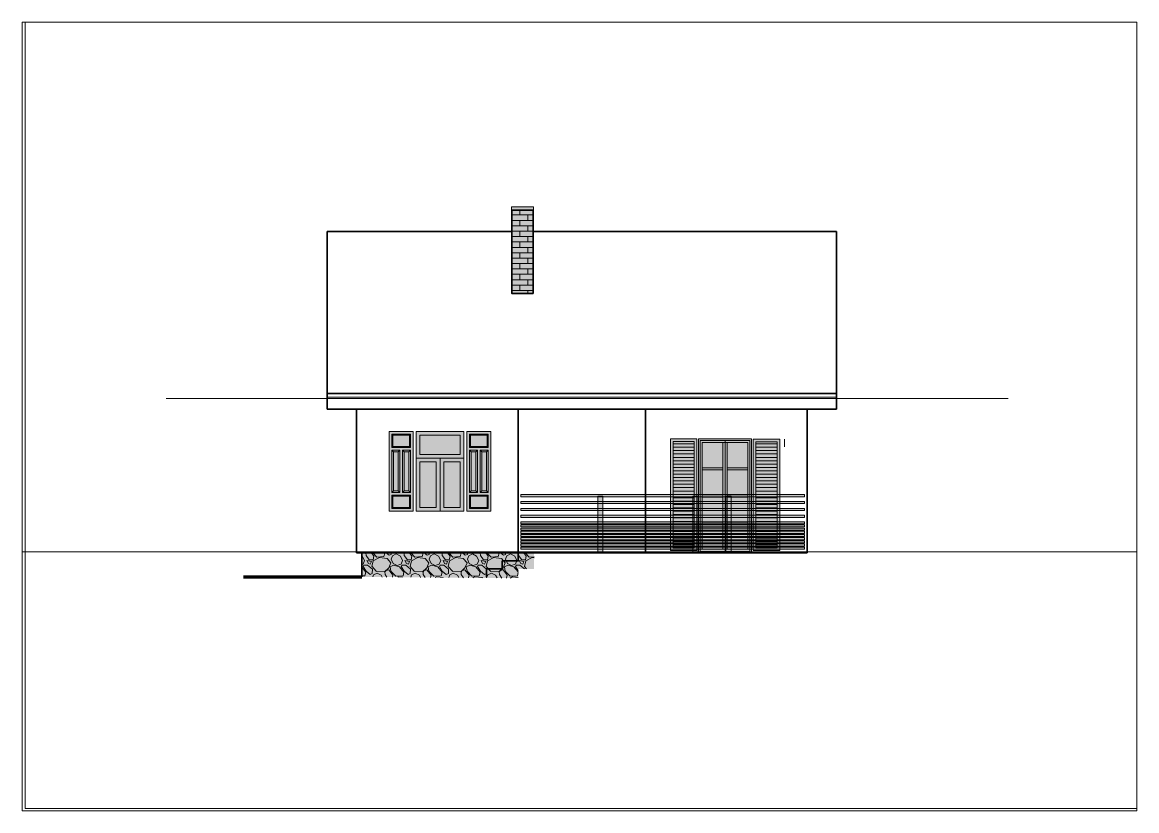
# Paper-space layout 'Layout7' of a CAD drawing. Header units: millimetres. Extents: x -20 to 400, y -8 to 289.
# The model-space entities are those that its viewports show. They can reach past a viewport. Long polylines and large blocks are cut down to what shows.
import ezdxf

# ---------------------------------------------------------------- set-up
doc = ezdxf.new("R2010")
doc.units = ezdxf.units.MM
doc.linetypes.add('DASHDOT', pattern=[25.4, 12.7, -6.35, 0, -6.35])
for name, color, linetype, lineweight in [('A-ELEWACJA CIENKA', 11, 'Continuous', 13), ('A-osie', 7, 'DASHDOT', 5), ('A-p.widokowa', 6, 'Continuous', 15), ('A-RYS ELEWACJI', 30, 'Continuous', 35), ('A-wykończenie', 4, 'Continuous', 5), ('B-DACHÓWKA', 250, 'Continuous', 0), ('B-materiały', 9, 'Continuous', 0), ('B-SZKŁO', 153, 'Continuous', 0)]:
    doc.layers.add(name, color=color, linetype=linetype, lineweight=lineweight)
doc.layers.add('B-BIAŁY ELEM', color=7, linetype='Continuous', lineweight=0, true_color=0xf0f0f0)
doc.layers.add('new drewno jasne', color=7, linetype='Continuous', lineweight=0, true_color=0xc0802e)
doc.layers.add('bowe drewno', color=7, linetype='Continuous', true_color=0x51432a)

# ---------------------------------------------------------------- blocks, each defined once
blk = doc.blocks.new('A$C541A32F6')
at = {"layer": 'A-ELEWACJA CIENKA'}
for p, q in [((-90, -50), (0, -50)), ((-45, -50), (-45, -150)), ((-90, -150), (0, -150))]:
    blk.add_line(p, q, dxfattribs=at)
blk.add_lwpolyline([(-90, 0), (0, 0), (0, -150), (-90, -150), (-90, 0)], dxfattribs=at)
for points in [[(-7, -43), (-83, -43), (-83, -7), (-7, -7)], [(-52, -57), (-52, -143), (-83, -143), (-83, -57)], [(-7, -57), (-7, -143), (-38, -143), (-38, -57)]]:
    blk.add_lwpolyline(points, close=True, dxfattribs=at)
blk = doc.blocks.new('A$C3D683AFF')
at = {"layer": 'new drewno jasne', "transparency": 33554648}
h = blk.add_hatch(color=256, dxfattribs=at)
h.dxf.hatch_style = 1
h.paths.add_polyline_path([(-45, -150), (0, -150), (0, 0), (-45, 0)])
h = blk.add_hatch(color=256, dxfattribs=at)
h.dxf.hatch_style = 1
h.paths.add_polyline_path([(-40, -30), (-5, -30), (-5, -5), (-40, -5)])
h = blk.add_hatch(color=256, dxfattribs=at)
h.dxf.hatch_style = 1
h.paths.add_polyline_path([(-40, -35), (-25, -35), (-25, -115), (-40, -115)])
h = blk.add_hatch(color=256, dxfattribs=at)
h.dxf.hatch_style = 1
h.paths.add_polyline_path([(-20, -35), (-5, -35), (-5, -115), (-20, -115)])
h = blk.add_hatch(color=256, dxfattribs=at)
h.dxf.hatch_style = 1
h.paths.add_polyline_path([(-40, -145), (-5, -145), (-5, -120), (-40, -120)])
at = {"layer": 'A-ELEWACJA CIENKA'}
blk.add_lwpolyline([(-45, -150), (0, -150), (0, 0), (-45, 0)], close=True, dxfattribs=at)
at = {"layer": 'B-materiały'}
for p, q in [((-38, -7), (-40, -5)), ((-7, -7), (-5, -5)), ((-40, -30), (-38, -28)), ((-40, -35), (-37, -38)), ((-28, -38), (-25, -35)), ((-20, -35), (-17, -38)), ((-8, -38), (-5, -35)), ((-7, -28), (-5, -30)), ((-40, -115), (-37, -112)), ((-38, -122), (-40, -120)), ((-28, -112), (-25, -115)), ((-20, -115), (-17, -112)), ((-8, -112), (-5, -115)), ((-7, -122), (-5, -120)), ((-40, -145), (-38, -143)), ((-7, -143), (-5, -145))]:
    blk.add_line(p, q, dxfattribs=at)
for points in [[(-40, -30), (-5, -30), (-5, -5), (-40, -5)], [(-38, -28), (-7, -28), (-7, -7), (-38, -7)], [(-40, -35), (-25, -35), (-25, -115), (-40, -115)], [(-37, -38), (-28, -38), (-28, -112), (-37, -112)], [(-5, -115), (-20, -115), (-20, -35), (-5, -35)], [(-20, -35), (-5, -35), (-5, -115), (-20, -115)], [(-8, -112), (-17, -112), (-17, -38), (-8, -38)], [(-17, -38), (-8, -38), (-8, -112), (-17, -112)], [(-40, -120), (-5, -120), (-5, -145), (-40, -145)], [(-38, -143), (-7, -143), (-7, -122), (-38, -122)]]:
    blk.add_lwpolyline(points, close=True, dxfattribs=at)
blk = doc.blocks.new('A$C52F90292')
at = {"layer": 'A-p.widokowa', "ltscale": 5}
h = blk.add_hatch(dxfattribs=at)
h.set_pattern_fill('LINE', color=256, scale=2)
h.set_pattern_definition([(0, (-7812.83, -7222.971), (0, 6.35), [])])
h.paths.add_polyline_path([(45, 205), (5, 205), (5.1, 101), (45, 101)])
h.paths.add_polyline_path([(45, 101), (5.1, 101), (5, 5), (45, 5)])
at = {"layer": 'new drewno jasne', "transparency": 33554648}
h = blk.add_hatch(color=256, dxfattribs=at)
h.dxf.hatch_style = 1
h.paths.add_polyline_path([(50, 210), (0, 210), (0, 0), (50, 0)])
h.paths.add_polyline_path([(45, 5), (5, 5), (5, 205), (45, 205)], flags=16)
h = blk.add_hatch(color=256, dxfattribs=at)
h.dxf.hatch_style = 1
h.paths.add_polyline_path([(5, 205), (45, 205), (45, 101), (5.1, 101)])
h = blk.add_hatch(color=256, dxfattribs=at)
h.dxf.hatch_style = 1
h.paths.add_polyline_path([(5, 205), (45, 205), (45, 101), (5, 101)])
h = blk.add_hatch(color=256, dxfattribs=at)
h.dxf.hatch_style = 1
h.paths.add_polyline_path([(5.1, 101), (45, 101), (45, 5), (5, 5)])
h = blk.add_hatch(color=256, dxfattribs=at)
h.dxf.hatch_style = 1
h.paths.add_polyline_path([(5, 101), (45, 101), (45, 4.6), (5, 4.7)])
at = {"layer": 'A-p.widokowa', "ltscale": 5}
for points in [[(50, 210), (0, 210), (0, 0), (50, 0)], [(45, 205), (5, 205), (5, 5), (45, 5)], [(5, 205), (45, 205), (45, 5), (5.2, 5)], [(45, 205), (5, 205), (5, 5), (45, 5)]]:
    blk.add_lwpolyline(points, close=True, dxfattribs=at)
at = {"layer": 'new drewno jasne', "transparency": 33554648}
for points in [[(5, 205), (45, 205), (45, 101), (5.1, 101)], [(5, 205), (45, 205), (45, 101), (5, 101)], [(5.1, 101), (45, 101), (45, 5), (5, 5)]]:
    blk.add_lwpolyline(points, close=True, dxfattribs=at)
blk = doc.blocks.new('A$C53507983')
at = {"layer": 'new drewno jasne', "ltscale": 5}
h = blk.add_hatch(color=256, dxfattribs=at)
h.dxf.hatch_style = 1
h.paths.add_polyline_path([(0, 0), (0, -107), (10, -107), (10, 0)])
at = {"layer": 'A-p.widokowa', "ltscale": 5}
blk.add_lwpolyline([(0, 0), (0, -107), (10, -107), (10, 0), (0, 0)], dxfattribs=at)
blk = doc.blocks.new('A$C6FCC1191')
at = {"layer": 'new drewno jasne', "ltscale": 5}
h = blk.add_hatch(color=256, dxfattribs=at)
h.dxf.hatch_style = 1
h.paths.add_polyline_path([(0, 0), (535.2, 0), (535.2, -4), (0, -4)])
at = {"layer": 'A-p.widokowa', "ltscale": 5}
blk.add_lwpolyline([(0, 0), (535.2, 0), (535.2, -4), (0, -4)], close=True, dxfattribs=at)
blk = doc.blocks.new('A$C6ED43928')
at = {"layer": 'A-p.widokowa', "ltscale": 5}
for p in [(-59.4, 110), (-59.4, 97), (-59.4, 84), (-59.4, 71), (-59.4, 59), (-59.4, 53), (-59.4, 47), (-59.4, 41), (-59.4, 35), (-59.4, 29), (-59.4, 23), (-59.4, 17), (-59.4, 11)]:
    blk.add_blockref('A$C6FCC1191', p, dxfattribs=at)
blk = doc.blocks.new('A$C52F31512')
at = {"layer": 'B-DACHÓWKA', "transparency": 33554636}
h = blk.add_hatch(color=256, dxfattribs=at)
h.dxf.hatch_style = 1
h.paths.add_polyline_path([(100, 0), (0, 0), (0, -215), (100, -215)])
h.paths.add_polyline_path([(97, -212), (3, -212), (3, -3), (97, -3)], flags=16)
h.paths.add_polyline_path([(93, -208), (54, -208), (54, -7), (93, -7)], flags=0)
h.paths.add_polyline_path([(46, -208), (7, -208), (7, -7), (46, -7)], flags=0)
h = blk.add_hatch(color=256, dxfattribs=at)
h.dxf.hatch_style = 1
h.paths.add_polyline_path([(50, -3), (3, -3), (3, -212), (50, -212)])
h.paths.add_polyline_path([(46, -208), (7, -208), (7, -7), (46, -7)], flags=16)
h = blk.add_hatch(color=256, dxfattribs=at)
h.dxf.hatch_style = 1
h.paths.add_polyline_path([(50, -212), (97, -212), (97, -3), (50, -3)])
h.paths.add_polyline_path([(54, -7), (93, -7), (93, -208), (54, -208)], flags=16)
h = blk.add_hatch(color=256, dxfattribs=at)
h.dxf.hatch_style = 1
h.paths.add_polyline_path([(46, -58.3), (46, -54.3), (7, -54.3), (7, -58.3)])
h.paths.add_polyline_path([(93, -58.3), (93, -54.3), (54, -54.3), (54, -58.3)])
h.paths.add_polyline_path([(93, -109.5), (93, -105.5), (54, -105.5), (54, -109.5)])
h.paths.add_polyline_path([(46, -109.5), (46, -105.5), (7, -105.5), (7, -109.5)])
h.paths.add_polyline_path([(46, -160.8), (46, -156.8), (7, -156.8), (7, -160.8)])
h.paths.add_polyline_path([(54, -156.8), (54, -160.8), (93, -160.8), (93, -156.8)])
at = {"layer": 'A-ELEWACJA CIENKA'}
for p, q in [((46, -7), (46, -208)), ((50, -3), (50, -212)), ((54, -7), (54, -208)), ((7, -54.3), (46, -54.3)), ((7, -58.3), (46, -58.3)), ((54, -54.3), (93, -54.3)), ((54, -58.3), (93, -58.3)), ((7, -105.5), (46, -105.5)), ((7, -109.5), (46, -109.5)), ((54, -105.5), (93, -105.5)), ((54, -109.5), (93, -109.5)), ((7, -156.8), (46, -156.8)), ((7, -160.8), (46, -160.8)), ((54, -156.8), (93, -156.8)), ((54, -160.8), (93, -160.8)), ((7, -208), (46, -208)), ((54, -208), (93, -208)), ((0, -215), (100, -215))]:
    blk.add_line(p, q, dxfattribs=at)
for points in [[(100, -215), (100, 0), (0, 0), (0, -215)], [(46, -7), (7, -7), (7, -208)], [(93, -208), (93, -7), (54, -7)]]:
    blk.add_lwpolyline(points, dxfattribs=at)
blk.add_lwpolyline([(97, -212), (97, -3), (3, -3), (3, -212)], close=True, dxfattribs=at)

msp = doc.modelspace()

# ---------------------------------------------------------------- hatches: boundary and pattern name
at = {"layer": 'A-ELEWACJA CIENKA', "lineweight": 9}
h = msp.add_hatch(dxfattribs=at)
h.set_pattern_fill('AR-BRSTD', color=256, scale=0.15)
h.set_pattern_definition([(0, (14198.221, 9963.807), (0, 10.16127), []), (90, (14198.221, 9963.807), (-15.24, 10.16127), [10.16127, -10.16127])])
h.paths.add_polyline_path([(12943.29, 7879.41), (12903.26, 7879.41), (12903.28, 7722.41), (12943.28, 7722.41)])
at = {"layer": 'A-ELEWACJA CIENKA'}
h = msp.add_hatch(dxfattribs=at)
h.set_pattern_fill('GRAVEL', color=256, scale=2, angle=135)
h.set_pattern_definition([(3.012787, (7056.3267, -10.058), (610.6574162, 35.9210244), [6.83443, -676.60967]), (319.96974, (7063.1517, -9.6987), (-466.97332017, 395.1312671), [11.7281, -1161.08098]), (267.510447, (7072.132, -17.242), (35.9210242, 754.3415142), [8.26963, -818.69446]), (42.27369, (7095.1214, -22.271), (-754.34151424, -682.4994651), [10.6801, -1057.32875]), (67.833654, (7103.024, -15.0868), (-251.4471714, -610.65741624), [10.47267, -1036.79615]), (132.27369, (7106.9754, -5.3882), (682.4994651, -754.34151424), [10.6801, -1057.32875]), (172.69424, (7099.7912, 2.5145), (826.18356314, -107.7630734), [14.12387, -1398.2623]), (207.255328, (7085.782, 4.3105), (-1041.7097101, -538.81536718), [13.3344, -1320.10513]), (256.429566, (7073.928, -1.796), (-179.60512236, -754.3415142), [10.71626, -1060.91091]), (310.23636, (7071.4136, -12.213), (-359.2102448, 431.0522939), [12.23427, -599.47874]), (357.397438, (7079.3162, -21.5526), (826.18356314, -35.92102446), [15.82156, -1566.33545]), (273.814075, (7059.919, 13.65), (35.9210245, -466.9733183), [5.4001, -534.61132]), (306.469234, (7060.278, 8.2618), (-395.1312694, 538.8153672), [10.27364, -1017.09278]), (0, (7066.385, 7e-15), (35.92102, 35.92102), [7.1842, -64.65786]), (338.19859, (7064.5886, -6.825), (-251.4471714, 107.7630735), [3.86883, -383.01245]), (66.80141, (7068.181, -8.262), (-71.842049, -143.684098), [5.4713, -268.09506]), (165.96376, (7070.336, -3.233), (-179.6051224, 35.9210245), [8.8864, -287.32596]), (296.56505, (7061.715, -1.078), (-35.921024, 107.763073), [6.42574, -154.21796]), (151.38954, (7089.015, -29.096), (-466.9733183, 251.4471714), [9.00176, -891.17653]), (205.346176, (7081.1122, -24.7855), (538.8153673, 251.4471714), [7.55198, -747.64431]), (68.19859, (7054.531, -8.262), (-107.7630735, -251.4471714), [7.7376, -379.14367]), (118.61046, (7057.4044, -1.0776), (251.4471714, -466.9733183), [9.00176, -891.17653]), (114.443955, (7111.286, -6.825), (107.7630735, -251.4471714), [8.6807, -425.35469]), (69.77514, (7107.6938, 1.0776), (-215.5261466, -574.7363919), [7.27344, -720.07187]), (201.80141, (7090.0925, 28.0184), (-251.4471714, -107.7630735), [7.7376, -379.14367]), (152.354025, (7082.9083, 25.1447), (610.6574163, -323.2892203), [8.51565, -843.04752]), (204.443955, (7107.694, 10.417), (251.4471714, 107.7630735), [4.34035, -429.69504]), (236.30993, (7092.248, 25.863), (-107.763073, -179.605122), [2.5903, -256.4399]), (300.96376, (7090.811, 23.708), (-71.842049, 143.684098), [10.47267, -198.9811]), (321.009006, (7096.199, 14.7276), (-395.13126934, 323.2892203), [9.70534, -960.8273]), (78.69007, (7073.569, 4e-15), (-35.921024, -107.763073), [7.32648, -175.83553]), (128.157227, (7075.0057, 7.1842), (-538.8153673, 682.49946517), [12.79114, -1266.32018]), (195.945396, (7067.103, 17.242), (395.1312693, 107.7630734), [5.23016, -517.78785]), (225, (7062.074, 15.805), (-7e-15, -71.84205), [3.048, -47.752]), (255.256437, (7095.84, 12.9316), (107.7630735, 395.1312693), [7.05734, -698.67882]), (183.012788, (7094.044, 6.1066), (-610.6574162, -35.9210244), [13.66886, -669.77524]), (135, (7080.394, 5.39), (-71.84205, 7e-15), [13.208, -37.592]), (100.304846, (7071.0544, 14.7276), (-107.7630738, 610.6574162), [8.0322, -795.18633]), (29.0546, (7069.6175, 22.63), (179.6051224, 107.7630735), [7.39658, -362.433]), (342.645975, (7076.0833, 26.2223), (1041.70971, -323.28922043), [12.0429, -1192.2493]), (310.426079, (7087.578, 22.6302), (431.0522938, -502.8943428), [12.7406, -1261.31693])])
h.paths.add_polyline_path([(12915.26, 7233.5), (12620.26, 7233.5), (12620.26, 7188.5), (12915.08, 7186.06), (12915.26, 7203.5)])
h.paths.add_polyline_path([(12945.26, 7233.5), (12915.26, 7233.5), (12915.26, 7203.5), (12945.26, 7203.5)])
at = {"layer": 'B-BIAŁY ELEM', "transparency": 33554687}
h = msp.add_hatch(color=256, dxfattribs=at)
h.dxf.hatch_style = 1
h.paths.add_polyline_path([(12812.76, 7412.41), (12767.76, 7412.41), (12767.76, 7312.41), (12812.76, 7312.41)])
h.paths.add_polyline_path([(12774.76, 7319.41), (12774.76, 7405.41), (12805.76, 7405.41), (12805.76, 7319.41)], flags=16)
h.paths.add_polyline_path([(12767.76, 7412.41), (12722.76, 7412.41), (12722.76, 7312.41), (12767.76, 7312.41)])
h.paths.add_polyline_path([(12760.76, 7319.41), (12729.76, 7319.41), (12729.76, 7405.41), (12760.76, 7405.41)], flags=16)
h.paths.add_polyline_path([(12812.76, 7462.41), (12722.76, 7462.41), (12722.76, 7412.41), (12812.76, 7412.41)])
h.paths.add_polyline_path([(12729.76, 7419.41), (12729.76, 7455.41), (12805.76, 7455.41), (12805.76, 7419.41)], flags=16)
at = {"layer": 'B-DACHÓWKA', "transparency": 33554636}
h = msp.add_hatch(color=256, dxfattribs=at)
h.dxf.hatch_style = 1
h.paths.add_polyline_path([(12812.76, 7412.33), (12767.76, 7412.33), (12767.76, 7312.33), (12812.76, 7312.33)])
h.paths.add_polyline_path([(12774.76, 7319.33), (12774.76, 7405.33), (12805.76, 7405.33), (12805.76, 7319.33)], flags=16)
h.paths.add_polyline_path([(12767.76, 7412.33), (12722.76, 7412.33), (12722.76, 7312.33), (12767.76, 7312.33)])
h.paths.add_polyline_path([(12760.76, 7319.33), (12729.76, 7319.33), (12729.76, 7405.33), (12760.76, 7405.33)], flags=16)
h.paths.add_polyline_path([(12812.76, 7462.33), (12722.76, 7462.33), (12722.76, 7412.33), (12812.76, 7412.33)])
h.paths.add_polyline_path([(12729.76, 7419.33), (12729.76, 7455.33), (12805.76, 7455.33), (12805.76, 7419.33)], flags=16)
at = {"layer": 'B-SZKŁO', "transparency": 33554544}
h = msp.add_hatch(color=256, dxfattribs=at)
h.dxf.hatch_style = 1
h.paths.add_polyline_path([(12805.76, 7405.33), (12774.76, 7405.33), (12774.76, 7319.33), (12805.76, 7319.33)])
h.paths.add_polyline_path([(12760.76, 7405.33), (12729.76, 7405.33), (12729.76, 7319.33), (12760.76, 7319.33)])
h.paths.add_polyline_path([(12805.76, 7455.33), (12729.76, 7455.33), (12729.76, 7419.33), (12805.76, 7419.33)])
h = msp.add_hatch(color=256, dxfattribs=at)
h.dxf.hatch_style = 1
h.paths.add_polyline_path([(13301.26, 7394.25), (13301.26, 7441.5), (13262.26, 7441.5), (13262.26, 7394.25)])
h = msp.add_hatch(color=256, dxfattribs=at)
h.dxf.hatch_style = 1
h.paths.add_polyline_path([(13348.26, 7441.5), (13309.26, 7441.5), (13309.26, 7394.25), (13348.26, 7394.25)])
h = msp.add_hatch(color=256, dxfattribs=at)
h.dxf.hatch_style = 1
h.paths.add_polyline_path([(13301.26, 7390.25), (13262.26, 7390.25), (13262.26, 7343), (13301.26, 7343)])
h = msp.add_hatch(color=256, dxfattribs=at)
h.dxf.hatch_style = 1
h.paths.add_polyline_path([(13348.26, 7390.25), (13309.26, 7390.25), (13309.26, 7343), (13348.26, 7343)])
h = msp.add_hatch(color=256, dxfattribs=at)
h.dxf.hatch_style = 1
h.paths.add_polyline_path([(13301.26, 7339), (13262.26, 7339), (13262.26, 7291.75), (13301.26, 7291.75)])
h = msp.add_hatch(color=256, dxfattribs=at)
h.dxf.hatch_style = 1
h.paths.add_polyline_path([(13348.26, 7339), (13309.26, 7339), (13309.26, 7291.75), (13348.26, 7291.75)])
h = msp.add_hatch(color=256, dxfattribs=at)
h.dxf.hatch_style = 1
h.paths.add_polyline_path([(13301.26, 7287.75), (13262.26, 7287.75), (13262.26, 7240.5), (13301.26, 7240.5)])
h = msp.add_hatch(color=256, dxfattribs=at)
h.dxf.hatch_style = 1
h.paths.add_polyline_path([(13348.26, 7287.75), (13309.26, 7287.75), (13309.26, 7240.5), (13348.26, 7240.5)])
at = {"layer": 'bowe drewno'}
h = msp.add_hatch(color=256, dxfattribs=at)
h.dxf.hatch_style = 1
h.paths.add_polyline_path([(12944.31, 7885.83), (12902.36, 7885.83), (12902.36, 7879.45), (12944.31, 7879.45)])
h = msp.add_hatch(color=256, dxfattribs=at)
h.dxf.hatch_style = 1
h.paths.add_polyline_path([(12943.29, 7879.41), (12903.26, 7879.41), (12903.26, 7722.41), (12943.29, 7722.41)])
at = {"layer": 'new drewno jasne'}
h = msp.add_hatch(color=256, dxfattribs=at)
h.dxf.hatch_style = 1
h.paths.add_polyline_path([(12945.26, 7233.53), (12915.26, 7233.53), (12915.26, 7203.5), (12945.26, 7203.5)])
h.paths.add_polyline_path([(12915.26, 7233.5), (12620.26, 7233.5), (12620.26, 7188.5), (12915.26, 7186.04), (12915.26, 7203.5)])

# ---------------------------------------------------------------- linework, layer by layer
at = {"layer": 'A-ELEWACJA CIENKA'}
for p, q in [((12554.91, 7526.98), (12915.26, 7526.98)), ((12554.91, 7526.98), (12915.26, 7526.98)), ((12915.26, 7526.98), (13515.62, 7526.98)), ((12915.26, 7526.98), (13475.49, 7526.98)), ((13301.26, 7441.5), (13301.26, 7240.5)), ((13309.26, 7441.5), (13309.26, 7240.5))]:
    msp.add_line(p, q, dxfattribs=at)
msp.add_lwpolyline([(12902.36, 7879.45), (12944.31, 7879.45), (12944.31, 7885.83), (12902.36, 7885.83)], close=True, dxfattribs=at)
for points in [[(13355.26, 7233.5), (13355.26, 7448.5), (13255.26, 7448.5), (13255.26, 7233.5)], [(13348.26, 7240.5), (13348.26, 7441.5), (13262.26, 7441.5), (13262.26, 7240.5)]]:
    msp.add_lwpolyline(points, dxfattribs=at)
at = {"layer": 'A-osie', "color": 251, "ltscale": 5}
msp.add_line((13838.83, 7524.8), (12158.47, 7524.8), dxfattribs=at)
at = {"layer": 'A-p.widokowa', "ltscale": 5}
for p, q in [((12896.91, 7504.41), (12930.26, 7504.44)), ((12906.91, 7504.42), (13515.62, 7504.41)), ((12940.26, 7504.38), (13423.26, 7504.38)), ((12950.26, 7504.36), (13000.26, 7504.36)), ((13155.26, 7504.41), (13312.26, 7504.41)), ((13417.26, 7448.11), (13417.26, 7433.78)), ((13262.26, 7394.25), (13301.26, 7394.25)), ((13262.26, 7390.25), (13301.26, 7390.25)), ((13348.26, 7394.25), (13309.26, 7394.25)), ((13348.26, 7390.25), (13309.26, 7390.25)), ((13262.26, 7240.5), (13348.26, 7240.5)), ((13460.26, 7233.5), (13350.26, 7233.5))]:
    msp.add_line(p, q, dxfattribs=at)
at = {"layer": 'A-p.widokowa', "color": 251, "ltscale": 5}
msp.add_line((5703.88, 7235.5), (29770.69, 7235.5), dxfattribs=at)
msp.add_lwpolyline([(11985.26, 6751.79), (14085.26, 6751.79), (14085.26, 8236.79), (11985.26, 8236.79)], close=True, dxfattribs=at)
at = {"layer": 'A-RYS ELEWACJI'}
for p, q in [((12554.91, 7504.36), (12554.91, 7839.41)), ((12903.26, 7839.41), (12554.91, 7839.41)), ((13515.62, 7839.41), (12943.29, 7839.41)), ((13515.62, 7504.36), (13515.62, 7839.41)), ((12554.91, 7534.05), (12915.26, 7534.05)), ((12859.91, 7534.05), (13515.62, 7534.05)), ((12554.91, 7504.36), (12915.26, 7504.36)), ((12610.26, 7233.5), (12610.26, 7504.36)), ((12915.26, 7233.5), (12915.26, 7504.41)), ((12915.26, 7504.41), (13515.62, 7504.41)), ((13155.26, 7233.5), (13155.26, 7504.36)), ((13155.26, 7504.36), (13515.62, 7504.36)), ((13460.26, 7233.5), (13460.26, 7504.36)), ((12610.26, 7233.5), (12915.26, 7233.5)), ((12915.26, 7233.5), (13460.26, 7233.5))]:
    msp.add_line(p, q, dxfattribs=at)
at = {"layer": 'A-RYS ELEWACJI', "ltscale": 5}
msp.add_line((12554.91, 7534.05), (13515.62, 7534.05), dxfattribs=at)
at = {"layer": 'A-RYS ELEWACJI'}
msp.add_lwpolyline([(12943.29, 7722.41), (12903.26, 7722.41), (12903.26, 7879.41), (12943.29, 7879.41)], close=True, dxfattribs=at)
at = {"layer": 'A-RYS ELEWACJI', "ltscale": 5}
msp.add_lwpolyline([(12915.26, 7504.41), (13155.26, 7504.41), (13155.26, 7233.5), (12915.26, 7233.5)], close=True, dxfattribs=at)
at = {"layer": 'A-RYS ELEWACJI'}
for points in [[(12610.26, 7233.5), (12620.26, 7233.5), (12620.26, 7188.5)], [(12855.26, 7188.5), (12855.26, 7203.5), (12885.26, 7203.5), (12885.26, 7218.5), (12885.26, 7218.5), (12885.26, 7218.5), (12915.26, 7218.5), (12915.26, 7233.5), (12915.26, 7233.5)], [(12915.26, 7233.5), (12915.26, 7218.5), (12885.26, 7218.5)]]:
    msp.add_lwpolyline(points, dxfattribs=at)
at = {"layer": 'A-wykończenie', "lineweight": 158}
msp.add_line((12397.07, 7188.5), (12620.26, 7188.5), dxfattribs=at)

# ---------------------------------------------------------------- block references
at = {"layer": 'A-ELEWACJA CIENKA'}
msp.add_blockref('A$C3D683AFF', (12717.05, 7462.33), dxfattribs=at)
at = {"layer": 'A-ELEWACJA CIENKA', "xscale": -1}
for name, p in [('A$C541A32F6', (12722.76, 7462.33)), ('A$C3D683AFF', (12818.47, 7462.33))]:
    msp.add_blockref(name, p, dxfattribs=at)
at = {"layer": 'A-p.widokowa', "ltscale": 5, "xscale": -1}
msp.add_blockref('A$C52F90292', (13252.26, 7238.39), dxfattribs=at)
at = {"layer": 'A-p.widokowa', "color": 251, "ltscale": 5}
msp.add_blockref('A$C52F31512', (13255.26, 7448.5), dxfattribs=at)
at = {"layer": 'A-p.widokowa', "ltscale": 5}
msp.add_blockref('A$C52F90292', (13358.26, 7238.11), dxfattribs=at)
at = {"layer": 'new drewno jasne', "ltscale": 5}
for name, p in [('A$C6ED43928', (12979.33, 7233.5)), ('A$C53507983', (13065.09, 7340.5)), ('A$C53507983', (13244.33, 7340.5)), ('A$C53507983', (13307.01, 7340.5))]:
    msp.add_blockref(name, p, dxfattribs=at)

psp = doc.layouts.new('Layout7')

# ---------------------------------------------------------------- viewports
at = {"layer": 'A-p.widokowa', "color": 251, "ltscale": 5}
psp.add_viewport(center=(190.29, 140.86), size=(420.27, 297.2258), view_center_point=(13030.79, 7490.76), view_height=1486.1289, dxfattribs=at)

doc.saveas('drawing.dxf')
